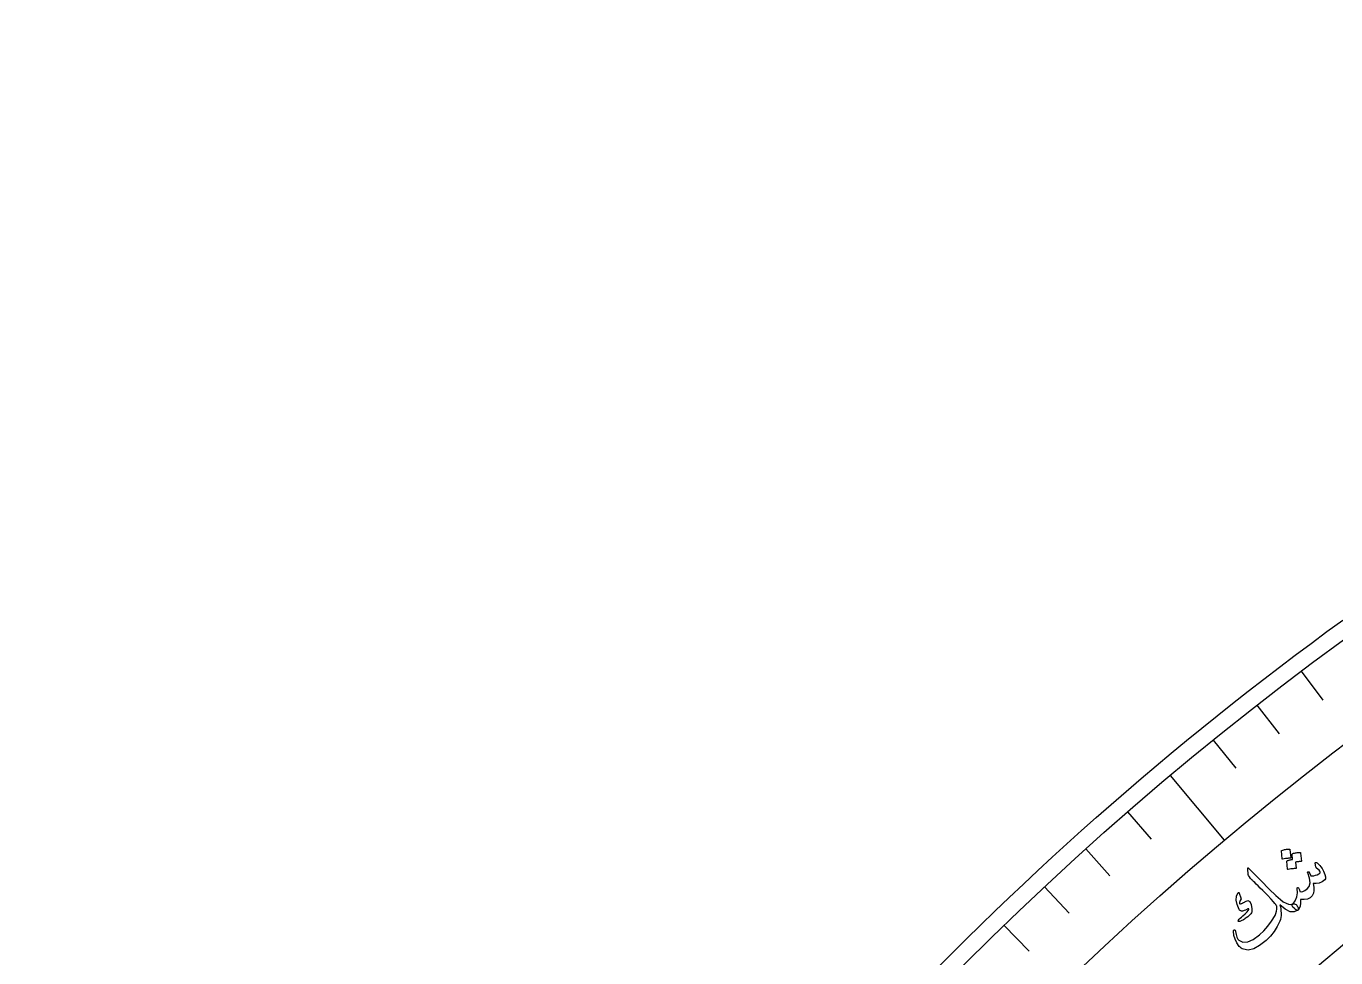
# Model space of a CAD drawing. Header units: millimetres. Extents: x -65 to 65, y -65 to 84.
# Drawn here: x -64.67 to -38.22, y 45.86 to 64.67 of the extents above; entities that cross this region are included whole.
import ezdxf

# ---------------------------------------------------------------- set-up
doc = ezdxf.new("R2010")
doc.units = ezdxf.units.MM
for name, color, linetype in [('CUT_OUTER', 1, 'Continuous'), ('ENGRAVE', 7, 'Continuous'), ('ENGRAVE_FINE', 8, 'Continuous'), ('TEXT', 5, 'Continuous')]:
    doc.layers.add(name, color=color, linetype=linetype)

msp = doc.modelspace()

# ---------------------------------------------------------------- linework, layer by layer
at = {"layer": 'CUT_OUTER'}
msp.add_lwpolyline([(-46.2431, 45.6791), (-45.9619, 45.9619), (-45.6791, 46.2431), (-45.3945, 46.5225), (-45.1081, 46.8002), (-44.8201, 47.0761), (-44.5304, 47.3502), (-44.2391, 47.6225), (-43.946, 47.8931), (-43.6513, 48.1618), (-43.355, 48.4288), (-43.057, 48.6939), (-42.7574, 48.9571), (-42.4562, 49.2186), (-42.1534, 49.4782), (-41.8491, 49.7359), (-41.5431, 49.9917), (-41.2356, 50.2457), (-40.9265, 50.4978), (-40.6159, 50.7479), (-40.3037, 50.9962), (-39.9901, 51.2425), (-39.6749, 51.4869), (-39.3582, 51.7294), (-39.0401, 51.9699), (-38.7205, 52.2085), (-38.3994, 52.4451), (-38.0769, 52.6797)], dxfattribs=at)
at = {"layer": 'ENGRAVE'}
msp.add_lwpolyline([(-41.5681, 49.5389), (-40.4743, 48.2354)], dxfattribs=at)
for radius in [64.6685, 62.9668, 59.8065]:
    msp.add_circle((0, 0), radius, dxfattribs=at)
at = {"layer": 'ENGRAVE_FINE'}
for points in [[(-38.9185, 51.6466), (-38.4796, 51.0641)], [(-39.8139, 50.9595), (-39.3649, 50.3848)], [(-40.6972, 50.2569), (-40.2382, 49.6901)], [(-42.4264, 48.8059), (-41.9479, 48.2555)], [(-43.2717, 48.0581), (-42.7837, 47.5161)], [(-44.1038, 47.2955), (-43.6064, 46.7622)], [(-44.9225, 46.5186), (-44.4159, 45.994)]]:
    msp.add_lwpolyline(points, dxfattribs=at)
at = {"layer": 'TEXT'}
for points in [[(-39.3181, 48.0177), (-39.3177, 48.0209), (-39.3161, 48.024), (-39.3132, 48.027), (-39.309, 48.0299), (-39.2907, 48.0361), (-39.2724, 48.0415), (-39.2542, 48.046), (-39.236, 48.0496), (-39.2176, 48.0523), (-39.1989, 48.0541), (-39.1799, 48.0549), (-39.1606, 48.0548), (-39.155, 48.0537), (-39.1509, 48.0516), (-39.1484, 48.0485), (-39.1474, 48.0444), (-39.1284, 47.8816), (-39.1293, 47.8777), (-39.1323, 47.8749), (-39.1375, 47.8733), (-39.1449, 47.8728), (-39.1512, 47.8724), (-39.1609, 47.8714), (-39.1742, 47.87), (-39.1908, 47.8681), (-39.2112, 47.8656), (-39.2353, 47.8623), (-39.2632, 47.8581), (-39.295, 47.8532), (-39.2996, 47.853), (-39.3027, 47.854), (-39.3045, 47.8561), (-39.3048, 47.8593)], [(-39.1002, 47.9516), (-39.0998, 47.9548), (-39.0982, 47.9579), (-39.0953, 47.9608), (-39.0911, 47.9637), (-39.0729, 47.9699), (-39.0546, 47.9752), (-39.0364, 47.9796), (-39.0182, 47.9832), (-38.9999, 47.9858), (-38.9812, 47.9875), (-38.9623, 47.9882), (-38.943, 47.9881), (-38.9384, 47.9869), (-38.9349, 47.9847), (-38.9325, 47.9812), (-38.9313, 47.9765), (-38.9124, 47.8138), (-38.9131, 47.8109), (-38.9158, 47.8087), (-38.9206, 47.8071), (-38.9274, 47.8063), (-38.932, 47.8058), (-38.9391, 47.805), (-38.9487, 47.8039), (-38.9609, 47.8025), (-38.9755, 47.8006), (-38.9926, 47.7983), (-39.0121, 47.7955), (-39.034, 47.7921), (-39.0191, 47.6728), (-39.02, 47.6688), (-39.023, 47.666), (-39.0282, 47.6644), (-39.0355, 47.664), (-39.0418, 47.6636), (-39.0515, 47.6626), (-39.0647, 47.6612), (-39.0814, 47.6593), (-39.1016, 47.6568), (-39.1257, 47.6535), (-39.1536, 47.6495), (-39.1853, 47.6446), (-39.1892, 47.6449), (-39.1919, 47.6462), (-39.1934, 47.6485), (-39.1936, 47.6519), (-39.2073, 47.81), (-39.2069, 47.8132), (-39.2053, 47.8163), (-39.2024, 47.8193), (-39.1982, 47.8221), (-39.1854, 47.8266), (-39.1723, 47.8307), (-39.1592, 47.8345), (-39.146, 47.8379), (-39.1326, 47.8408), (-39.1191, 47.8431), (-39.1056, 47.8447), (-39.0919, 47.8457)], [(-39.9987, 47.6542), (-39.9993, 47.6692), (-39.9959, 47.6761), (-39.9884, 47.6748), (-39.9768, 47.6654), (-39.9672, 47.6559), (-39.9515, 47.64), (-39.9298, 47.6178), (-39.9021, 47.5893), (-39.8682, 47.5545), (-39.828, 47.5135), (-39.7816, 47.4663), (-39.729, 47.4129), (-39.5634, 47.2468), (-39.434, 47.1211), (-39.3407, 47.0361), (-39.2835, 46.9916), (-39.2255, 46.9615), (-39.174, 46.944), (-39.1289, 46.9391), (-39.0902, 46.9469), (-39.0731, 46.9518), (-39.0563, 46.9515), (-39.0401, 46.9461), (-39.0243, 46.9356), (-39.01, 46.9218), (-38.9982, 46.9064), (-38.989, 46.8895), (-38.9824, 46.8711), (-38.9786, 46.8536), (-38.9778, 46.8394), (-38.9801, 46.8286), (-38.9856, 46.8212), (-39.0594, 46.7855), (-39.1448, 46.7918), (-39.242, 46.8401), (-39.3509, 46.9305), (-39.3406, 46.8924), (-39.333, 46.8512), (-39.328, 46.8068), (-39.3257, 46.7594), (-39.3269, 46.715), (-39.3316, 46.6736), (-39.34, 46.635), (-39.3519, 46.5994), (-39.4029, 46.4931), (-39.4658, 46.3932), (-39.5407, 46.2995), (-39.6277, 46.2119), (-39.7585, 46.1066), (-39.8784, 46.0414), (-39.9877, 46.0164), (-40.0864, 46.0318), (-40.1113, 46.0435), (-40.1335, 46.057), (-40.1531, 46.0722), (-40.17, 46.0891), (-40.2196, 46.1601), (-40.2556, 46.2351), (-40.2779, 46.3143), (-40.2864, 46.3975), (-40.2859, 46.4042), (-40.2842, 46.4103), (-40.2812, 46.4155), (-40.277, 46.4201), (-40.2727, 46.4228), (-40.268, 46.4237), (-40.263, 46.4227), (-40.2576, 46.42), (-40.2538, 46.4157), (-40.2506, 46.4099), (-40.2483, 46.4024), (-40.2467, 46.3935), (-40.2348, 46.3285), (-40.2198, 46.2771), (-40.2018, 46.2392), (-40.1807, 46.2148), (-40.0976, 46.178), (-40, 46.1838), (-39.8878, 46.2321), (-39.7609, 46.3228), (-39.6734, 46.4048), (-39.5921, 46.4976), (-39.517, 46.6012), (-39.4479, 46.7158), (-39.4289, 46.7584), (-39.4165, 46.8011), (-39.4107, 46.8439), (-39.4115, 46.8868), (-39.4145, 46.9004), (-39.4218, 46.9167), (-39.4334, 46.9356), (-39.4492, 46.9571), (-39.4782, 46.9916), (-39.5292, 47.0466), (-39.6023, 47.1223), (-39.6976, 47.2186), (-39.7476, 47.2688), (-39.7908, 47.3121), (-39.8272, 47.3485), (-39.8568, 47.378), (-39.8797, 47.4009), (-39.896, 47.4172), (-39.9059, 47.427), (-39.9091, 47.4302), (-39.9423, 47.4644), (-39.9665, 47.4948), (-39.9818, 47.5214), (-39.9882, 47.5442)], [(-38.6349, 47.7791), (-38.6335, 47.7837), (-38.6293, 47.786), (-38.6223, 47.7858), (-38.6124, 47.7832), (-38.5987, 47.7765), (-38.5824, 47.7642), (-38.5637, 47.7463), (-38.5426, 47.7228), (-38.5196, 47.6952), (-38.4991, 47.6668), (-38.4811, 47.6375), (-38.4657, 47.6073), (-38.4408, 47.5445), (-38.4291, 47.4943), (-38.4306, 47.4569), (-38.4452, 47.4321), (-38.4971, 47.3949), (-38.5534, 47.3706), (-38.6142, 47.3593), (-38.6795, 47.361), (-38.6633, 47.2875), (-38.6614, 47.2214), (-38.6736, 47.1628), (-38.7, 47.1116), (-38.7397, 47.0725), (-38.7921, 47.0476), (-38.8571, 47.037), (-38.9348, 47.0405), (-38.9326, 46.9648), (-38.9406, 46.9029), (-38.9587, 46.8546), (-38.9869, 46.82), (-38.9969, 46.8182), (-39.0129, 46.8244), (-39.035, 46.8385), (-39.0632, 46.8606), (-39.0874, 46.8854), (-39.1002, 46.9079), (-39.1016, 46.928), (-39.0916, 46.9457), (-39.0395, 47.0138), (-39.0067, 47.089), (-38.9932, 47.1713), (-38.9992, 47.2609), (-38.9995, 47.2658), (-38.9989, 47.2699), (-38.9975, 47.2733), (-38.9951, 47.276), (-38.9915, 47.2784), (-38.9877, 47.2798), (-38.9836, 47.2802), (-38.9793, 47.2796), (-38.9717, 47.2732), (-38.9643, 47.2579), (-38.9568, 47.2337), (-38.9494, 47.2006), (-38.9191, 47.1954), (-38.8841, 47.202), (-38.8444, 47.2204), (-38.8001, 47.2505), (-38.7575, 47.3035), (-38.7413, 47.3757), (-38.7515, 47.467), (-38.7881, 47.5775), (-38.79, 47.5831), (-38.7906, 47.5877), (-38.7898, 47.5914), (-38.7876, 47.5942), (-38.7834, 47.5971), (-38.7791, 47.5989), (-38.7747, 47.5995), (-38.7703, 47.5989), (-38.7657, 47.5969), (-38.7618, 47.5942), (-38.7585, 47.591), (-38.756, 47.5871), (-38.7219, 47.5165), (-38.6935, 47.5153), (-38.6632, 47.5185), (-38.631, 47.5263), (-38.5969, 47.5385), (-38.5661, 47.5534), (-38.5454, 47.568), (-38.5347, 47.5824), (-38.534, 47.5965), (-38.5418, 47.611), (-38.5575, 47.6277), (-38.5813, 47.6468), (-38.6131, 47.6681), (-38.6181, 47.6774), (-38.6234, 47.699), (-38.629, 47.7329), (-38.6349, 47.7791)], [(-40.1926, 47.1759), (-40.1897, 47.1778), (-40.1866, 47.1787), (-40.1832, 47.1786), (-40.1795, 47.1775), (-40.1771, 47.1758), (-40.175, 47.1736), (-40.173, 47.171), (-40.1713, 47.1678), (-40.1381, 47.0695), (-40.1354, 47.059), (-40.1343, 47.0501), (-40.1348, 47.0428), (-40.137, 47.037), (-40.1503, 47.0171), (-40.1597, 46.9979), (-40.1651, 46.9794), (-40.1666, 46.9615), (-40.1642, 46.9549), (-40.157, 46.9517), (-40.145, 46.9522), (-40.1282, 46.9561), (-40.1181, 46.9601), (-40.1079, 46.9644), (-40.0976, 46.9692), (-40.0871, 46.9744), (-40.0765, 46.98), (-40.0656, 46.9862), (-40.0544, 46.9929), (-40.0429, 47.0002), (-39.9951, 47.0157), (-39.9582, 46.9953), (-39.9323, 46.939), (-39.9172, 46.847), (-39.9169, 46.816), (-39.9196, 46.7893), (-39.9254, 46.7669), (-39.9342, 46.7488), (-39.9469, 46.7324), (-39.9671, 46.7129), (-39.9948, 46.6902), (-40.03, 46.6644), (-40.0483, 46.6515), (-40.0662, 46.6399), (-40.0836, 46.6296), (-40.1006, 46.6205), (-40.117, 46.6124), (-40.1325, 46.6051), (-40.1471, 46.5985), (-40.1609, 46.5926), (-40.1707, 46.5906), (-40.1791, 46.5907), (-40.186, 46.593), (-40.1915, 46.5974), (-40.1953, 46.6036), (-40.1961, 46.6097), (-40.1938, 46.6157), (-40.1884, 46.6217), (-40.1702, 46.6396), (-40.1493, 46.6596), (-40.1256, 46.6816), (-40.0992, 46.7057), (-40.0498, 46.7505), (-40.0128, 46.7874), (-39.9883, 46.8163), (-39.9761, 46.8373), (-39.9753, 46.8408), (-39.9759, 46.844), (-39.978, 46.8469), (-39.9816, 46.8493), (-39.9845, 46.8503), (-39.9884, 46.8502), (-39.9931, 46.849), (-39.9987, 46.8467), (-40.0472, 46.822), (-40.0682, 46.8124), (-40.0879, 46.8063), (-40.1064, 46.8036), (-40.1237, 46.8044), (-40.1407, 46.808), (-40.1548, 46.8148), (-40.1659, 46.8247), (-40.174, 46.8378), (-40.2155, 46.9376), (-40.2324, 47.0272), (-40.2248, 47.1066), (-40.1926, 47.1759)]]:
    msp.add_lwpolyline(points, close=True, dxfattribs=at)

doc.saveas('drawing.dxf')
